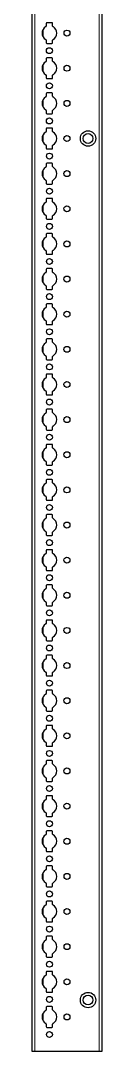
# Model space of a CAD drawing. Header units: millimetres. Extents: x -199 to 2553, y -1747 to 1507.
# Drawn here: x 2504 to 2553, y -852 to -118 of the extents above; entities that cross this region are included whole.
import ezdxf

# ---------------------------------------------------------------- set-up
doc = ezdxf.new("R2010")
doc.units = ezdxf.units.MM

msp = doc.modelspace()

# ---------------------------------------------------------------- linework, layer by layer
at = {"color": 7, "linetype": 'Continuous', "lineweight": 25}
for p, q in [((2503.61, -851.79), (2503.61, 447.21)), ((2553.31, 447.21), (2553.31, -851.79)), ((2513.66, -120.39), (2513.66, -122.27)), ((2517.76, -119.89), (2514.16, -119.89)), ((2518.26, -122.27), (2518.26, -120.39)), ((2513.66, -132.32), (2513.66, -134.19)), ((2514.16, -134.69), (2517.76, -134.69)), ((2518.26, -134.19), (2518.26, -132.32)), ((2513.66, -145.39), (2513.66, -147.27)), ((2517.76, -144.89), (2514.16, -144.89)), ((2518.26, -147.27), (2518.26, -145.39)), ((2513.66, -157.32), (2513.66, -159.19)), ((2514.16, -159.69), (2517.76, -159.69)), ((2518.26, -159.19), (2518.26, -157.32)), ((2513.66, -170.39), (2513.66, -172.27)), ((2517.76, -169.89), (2514.16, -169.89)), ((2518.26, -172.27), (2518.26, -170.39)), ((2513.66, -182.32), (2513.66, -184.19)), ((2518.26, -184.19), (2518.26, -182.32)), ((2514.16, -184.69), (2517.76, -184.69)), ((2513.66, -195.39), (2513.66, -197.27)), ((2517.76, -194.89), (2514.16, -194.89)), ((2518.26, -197.27), (2518.26, -195.39)), ((2513.66, -207.32), (2513.66, -209.19)), ((2514.16, -209.69), (2517.76, -209.69)), ((2518.26, -209.19), (2518.26, -207.32)), ((2517.76, -219.89), (2514.16, -219.89)), ((2513.66, -220.39), (2513.66, -222.27)), ((2518.26, -222.27), (2518.26, -220.39)), ((2513.66, -232.32), (2513.66, -234.19)), ((2518.26, -234.19), (2518.26, -232.32)), ((2514.16, -234.69), (2517.76, -234.69)), ((2513.66, -245.39), (2513.66, -247.27)), ((2517.76, -244.89), (2514.16, -244.89)), ((2518.26, -247.27), (2518.26, -245.39)), ((2513.66, -257.32), (2513.66, -259.19)), ((2514.16, -259.69), (2517.76, -259.69)), ((2518.26, -259.19), (2518.26, -257.32)), ((2513.66, -270.39), (2513.66, -272.27)), ((2517.76, -269.89), (2514.16, -269.89)), ((2518.26, -272.27), (2518.26, -270.39)), ((2513.66, -282.32), (2513.66, -284.19)), ((2514.16, -284.69), (2517.76, -284.69)), ((2518.26, -284.19), (2518.26, -282.32)), ((2513.66, -295.39), (2513.66, -297.27)), ((2517.76, -294.89), (2514.16, -294.89)), ((2518.26, -297.27), (2518.26, -295.39)), ((2513.66, -307.32), (2513.66, -309.19)), ((2518.26, -309.19), (2518.26, -307.32)), ((2514.16, -309.69), (2517.76, -309.69)), ((2513.66, -320.39), (2513.66, -322.27)), ((2517.76, -319.89), (2514.16, -319.89)), ((2518.26, -322.27), (2518.26, -320.39)), ((2513.66, -332.32), (2513.66, -334.19)), ((2514.16, -334.69), (2517.76, -334.69)), ((2518.26, -334.19), (2518.26, -332.32)), ((2513.66, -345.39), (2513.66, -347.27)), ((2517.76, -344.89), (2514.16, -344.89)), ((2518.26, -347.27), (2518.26, -345.39)), ((2513.66, -357.32), (2513.66, -359.19)), ((2518.26, -359.19), (2518.26, -357.32)), ((2514.16, -359.69), (2517.76, -359.69)), ((2513.66, -370.39), (2513.66, -372.27)), ((2517.76, -369.89), (2514.16, -369.89)), ((2518.26, -372.27), (2518.26, -370.39)), ((2513.66, -382.32), (2513.66, -384.19)), ((2514.16, -384.69), (2517.76, -384.69)), ((2518.26, -384.19), (2518.26, -382.32)), ((2513.66, -395.39), (2513.66, -397.27)), ((2517.76, -394.89), (2514.16, -394.89)), ((2518.26, -397.27), (2518.26, -395.39)), ((2513.66, -407.32), (2513.66, -409.19)), ((2514.16, -409.69), (2517.76, -409.69)), ((2518.26, -409.19), (2518.26, -407.32)), ((2513.66, -420.39), (2513.66, -422.27)), ((2517.76, -419.89), (2514.16, -419.89)), ((2518.26, -422.27), (2518.26, -420.39)), ((2513.66, -432.32), (2513.66, -434.19)), ((2518.26, -434.19), (2518.26, -432.32)), ((2514.16, -434.69), (2517.76, -434.69)), ((2513.66, -445.39), (2513.66, -447.27)), ((2517.76, -444.89), (2514.16, -444.89)), ((2518.26, -447.27), (2518.26, -445.39)), ((2513.66, -457.32), (2513.66, -459.19)), ((2514.16, -459.69), (2517.76, -459.69)), ((2518.26, -459.19), (2518.26, -457.32)), ((2513.66, -470.39), (2513.66, -472.27)), ((2517.76, -469.89), (2514.16, -469.89)), ((2518.26, -472.27), (2518.26, -470.39)), ((2513.66, -482.32), (2513.66, -484.19)), ((2518.26, -484.19), (2518.26, -482.32)), ((2514.16, -484.69), (2517.76, -484.69)), ((2513.66, -495.39), (2513.66, -497.27)), ((2517.76, -494.89), (2514.16, -494.89)), ((2518.26, -497.27), (2518.26, -495.39)), ((2513.66, -507.32), (2513.66, -509.19)), ((2514.16, -509.69), (2517.76, -509.69)), ((2518.26, -509.19), (2518.26, -507.32)), ((2513.66, -520.39), (2513.66, -522.27)), ((2517.76, -519.89), (2514.16, -519.89)), ((2518.26, -522.27), (2518.26, -520.39)), ((2513.66, -532.32), (2513.66, -534.19)), ((2514.16, -534.69), (2517.76, -534.69)), ((2518.26, -534.19), (2518.26, -532.32)), ((2513.66, -545.39), (2513.66, -547.27)), ((2517.76, -544.89), (2514.16, -544.89)), ((2518.26, -547.27), (2518.26, -545.39)), ((2513.66, -557.32), (2513.66, -559.19)), ((2518.26, -559.19), (2518.26, -557.32)), ((2514.16, -559.69), (2517.76, -559.69)), ((2513.66, -570.39), (2513.66, -572.27)), ((2517.76, -569.89), (2514.16, -569.89)), ((2518.26, -572.27), (2518.26, -570.39)), ((2513.66, -582.32), (2513.66, -584.19)), ((2514.16, -584.69), (2517.76, -584.69)), ((2518.26, -584.19), (2518.26, -582.32)), ((2513.66, -595.39), (2513.66, -597.27)), ((2517.76, -594.89), (2514.16, -594.89)), ((2518.26, -597.27), (2518.26, -595.39)), ((2513.66, -607.32), (2513.66, -609.19)), ((2518.26, -609.19), (2518.26, -607.32)), ((2514.16, -609.69), (2517.76, -609.69)), ((2513.66, -620.39), (2513.66, -622.27)), ((2517.76, -619.89), (2514.16, -619.89)), ((2518.26, -622.27), (2518.26, -620.39)), ((2513.66, -632.32), (2513.66, -634.19)), ((2514.16, -634.69), (2517.76, -634.69)), ((2518.26, -634.19), (2518.26, -632.32)), ((2517.76, -644.89), (2514.16, -644.89)), ((2513.66, -645.39), (2513.66, -647.27)), ((2518.26, -647.27), (2518.26, -645.39)), ((2513.66, -657.32), (2513.66, -659.19)), ((2514.16, -659.69), (2517.76, -659.69)), ((2518.26, -659.19), (2518.26, -657.32)), ((2513.66, -670.39), (2513.66, -672.27)), ((2517.76, -669.89), (2514.16, -669.89)), ((2518.26, -672.27), (2518.26, -670.39)), ((2513.66, -682.32), (2513.66, -684.19)), ((2514.16, -684.69), (2517.76, -684.69)), ((2518.26, -684.19), (2518.26, -682.32)), ((2513.66, -695.39), (2513.66, -697.27)), ((2517.76, -694.89), (2514.16, -694.89)), ((2518.26, -697.27), (2518.26, -695.39)), ((2513.66, -707.32), (2513.66, -709.19)), ((2514.16, -709.69), (2517.76, -709.69)), ((2518.26, -709.19), (2518.26, -707.32)), ((2513.66, -720.39), (2513.66, -722.27)), ((2517.76, -719.89), (2514.16, -719.89)), ((2518.26, -722.27), (2518.26, -720.39)), ((2513.66, -732.32), (2513.66, -734.19)), ((2518.26, -734.19), (2518.26, -732.32)), ((2514.16, -734.69), (2517.76, -734.69)), ((2513.66, -745.39), (2513.66, -747.27)), ((2517.76, -744.89), (2514.16, -744.89)), ((2518.26, -747.27), (2518.26, -745.39)), ((2513.66, -757.32), (2513.66, -759.19)), ((2514.16, -759.69), (2517.76, -759.69)), ((2518.26, -759.19), (2518.26, -757.32)), ((2517.76, -769.89), (2514.16, -769.89)), ((2513.66, -770.39), (2513.66, -772.27)), ((2518.26, -772.27), (2518.26, -770.39)), ((2513.66, -782.32), (2513.66, -784.19)), ((2514.16, -784.69), (2517.76, -784.69)), ((2518.26, -784.19), (2518.26, -782.32)), ((2513.66, -795.39), (2513.66, -797.27)), ((2517.76, -794.89), (2514.16, -794.89)), ((2518.26, -797.27), (2518.26, -795.39)), ((2513.66, -807.32), (2513.66, -809.19)), ((2514.16, -809.69), (2517.76, -809.69)), ((2518.26, -809.19), (2518.26, -807.32)), ((2513.66, -820.39), (2513.66, -822.27)), ((2517.76, -819.89), (2514.16, -819.89)), ((2518.26, -822.27), (2518.26, -820.39)), ((2513.66, -832.32), (2513.66, -834.19)), ((2514.16, -834.69), (2517.76, -834.69)), ((2518.26, -834.19), (2518.26, -832.32)), ((2505.61, -851.79), (2503.61, -851.79)), ((2551.31, -851.79), (2505.61, -851.79)), ((2553.31, -851.79), (2551.31, -851.79))]:
    msp.add_line(p, q, dxfattribs=at)
at = {"color": 8, "linetype": 'Continuous', "lineweight": 18}
for p, q in [((2505.61, 447.21), (2505.61, -851.79)), ((2551.31, -851.79), (2551.31, 447.21)), ((2511.46, -124.59), (2511.46, -130)), ((2511.46, -149.59), (2511.46, -155)), ((2511.46, -174.59), (2511.46, -180)), ((2511.46, -199.59), (2511.46, -205)), ((2511.46, -224.59), (2511.46, -230)), ((2511.46, -249.59), (2511.46, -255)), ((2511.46, -274.59), (2511.46, -280)), ((2511.46, -299.59), (2511.46, -305)), ((2511.46, -324.59), (2511.46, -330)), ((2511.46, -349.59), (2511.46, -355)), ((2511.46, -374.59), (2511.46, -380)), ((2511.46, -399.59), (2511.46, -405)), ((2511.46, -424.59), (2511.46, -430)), ((2511.46, -449.59), (2511.46, -455)), ((2511.46, -474.59), (2511.46, -480)), ((2511.46, -499.59), (2511.46, -505)), ((2511.46, -524.59), (2511.46, -530)), ((2511.46, -549.59), (2511.46, -555)), ((2511.46, -574.59), (2511.46, -580)), ((2511.46, -599.59), (2511.46, -605)), ((2511.46, -624.59), (2511.46, -630)), ((2511.46, -649.59), (2511.46, -655)), ((2511.46, -674.59), (2511.46, -680)), ((2511.46, -699.59), (2511.46, -705)), ((2511.46, -724.59), (2511.46, -730)), ((2511.46, -749.59), (2511.46, -755)), ((2511.46, -774.59), (2511.46, -780)), ((2511.46, -799.59), (2511.46, -805)), ((2511.46, -824.59), (2511.46, -830))]:
    msp.add_line(p, q, dxfattribs=at)
at = {"color": 7, "linetype": 'Continuous', "lineweight": 25}
for centre, radius in [((2528.46, -127.29), 2.12), ((2515.96, -139.79), 2.13), ((2528.46, -152.29), 2.12), ((2515.96, -164.79), 2.13), ((2528.46, -177.29), 2.12), ((2515.96, -189.79), 2.13), ((2543.46, -202.29), 5.5), ((2528.46, -202.29), 2.13), ((2543.46, -202.29), 3.5), ((2515.96, -214.79), 2.12), ((2528.46, -227.29), 2.13), ((2515.96, -239.79), 2.12), ((2528.46, -252.29), 2.13), ((2515.96, -264.79), 2.12), ((2528.46, -277.29), 2.13), ((2515.96, -289.79), 2.12), ((2528.46, -302.29), 2.13), ((2515.96, -314.79), 2.12), ((2528.46, -327.29), 2.13), ((2515.96, -339.79), 2.12), ((2528.46, -352.29), 2.13), ((2515.96, -364.79), 2.12), ((2528.46, -377.29), 2.13), ((2515.96, -389.79), 2.12), ((2528.46, -402.29), 2.13), ((2515.96, -414.79), 2.12), ((2528.46, -427.29), 2.13), ((2515.96, -439.79), 2.12), ((2528.46, -452.29), 2.13), ((2515.96, -464.79), 2.12), ((2528.46, -477.29), 2.13), ((2515.96, -489.79), 2.12), ((2528.46, -502.29), 2.13), ((2515.96, -514.79), 2.12), ((2528.46, -527.29), 2.13), ((2515.96, -539.79), 2.12), ((2528.46, -552.29), 2.13), ((2515.96, -564.79), 2.12), ((2528.46, -577.29), 2.13), ((2515.96, -589.79), 2.12), ((2528.46, -602.29), 2.13), ((2515.96, -614.79), 2.12), ((2528.46, -627.29), 2.13), ((2515.96, -639.79), 2.12), ((2528.46, -652.29), 2.13), ((2515.96, -664.79), 2.12), ((2528.46, -677.29), 2.13), ((2515.96, -689.79), 2.12), ((2528.46, -702.29), 2.13), ((2515.96, -714.79), 2.12), ((2528.46, -727.29), 2.12), ((2515.96, -739.79), 2.12), ((2528.46, -752.29), 2.12), ((2515.96, -764.79), 2.12), ((2528.46, -777.29), 2.12), ((2515.96, -789.79), 2.12), ((2528.46, -802.29), 2.12), ((2515.96, -814.79), 2.12), ((2543.46, -815.29), 5.5), ((2543.46, -815.29), 3.5), ((2528.46, -827.29), 2.12), ((2515.96, -839.79), 2.12)]:
    msp.add_circle(centre, radius, dxfattribs=at)
for centre, radius, start, end in [((2515.96, -127.29), 5.25, 119.14074, 240.85926), ((2513.16, -122.27), 0.5, 299.14074, 0), ((2514.16, -120.39), 0.5, 90, 180), ((2517.76, -120.39), 0.5, 0, 90), ((2518.76, -122.27), 0.5, 180, 240.85926), ((2515.96, -127.29), 5.25, 299.14074, 60.85926), ((2513.16, -132.32), 0.5, 0, 60.85926), ((2518.76, -132.32), 0.5, 119.14074, 180), ((2514.16, -134.19), 0.5, 180, 270), ((2517.76, -134.19), 0.5, 270, 0), ((2514.16, -145.39), 0.5, 90, 180), ((2517.76, -145.39), 0.5, 0, 90), ((2515.96, -152.29), 5.25, 119.14074, 240.85926), ((2513.16, -147.27), 0.5, 299.14074, 0), ((2518.76, -147.27), 0.5, 180, 240.85926), ((2515.96, -152.29), 5.25, 299.14074, 60.85926), ((2513.16, -157.32), 0.5, 0, 60.85926), ((2514.16, -159.19), 0.5, 180, 270), ((2517.76, -159.19), 0.5, 270, 0), ((2518.76, -157.32), 0.5, 119.14074, 180), ((2515.96, -177.29), 5.25, 119.14074, 240.85926), ((2513.16, -172.27), 0.5, 299.14074, 0), ((2514.16, -170.39), 0.5, 90, 180), ((2517.76, -170.39), 0.5, 0, 90), ((2518.76, -172.27), 0.5, 180, 240.85926), ((2515.96, -177.29), 5.25, 299.14074, 60.85926), ((2513.16, -182.32), 0.5, 0, 60.85926), ((2518.76, -182.32), 0.5, 119.14074, 180), ((2514.16, -184.19), 0.5, 180, 270), ((2517.76, -184.19), 0.5, 270, 0), ((2515.96, -202.29), 5.25, 119.14074, 240.85926), ((2513.16, -197.27), 0.5, 299.14074, 0), ((2514.16, -195.39), 0.5, 90, 180), ((2517.76, -195.39), 0.5, 0, 90), ((2518.76, -197.27), 0.5, 180, 240.85926), ((2515.96, -202.29), 5.25, 299.14074, 60.85926), ((2513.16, -207.32), 0.5, 0, 60.85926), ((2514.16, -209.19), 0.5, 180, 270), ((2517.76, -209.19), 0.5, 270, 0), ((2518.76, -207.32), 0.5, 119.14074, 180), ((2514.16, -220.39), 0.5, 90, 180), ((2517.76, -220.39), 0.5, 0, 90), ((2515.96, -227.29), 5.25, 119.14074, 240.85926), ((2513.16, -222.27), 0.5, 299.14074, 0), ((2518.76, -222.27), 0.5, 180, 240.85926), ((2515.96, -227.29), 5.25, 299.14074, 60.85926), ((2513.16, -232.32), 0.5, 0, 60.85926), ((2514.16, -234.19), 0.5, 180, 270), ((2517.76, -234.19), 0.5, 270, 0), ((2518.76, -232.32), 0.5, 119.14074, 180), ((2515.96, -252.29), 5.25, 119.14074, 240.85926), ((2513.16, -247.27), 0.5, 299.14074, 0), ((2514.16, -245.39), 0.5, 90, 180), ((2517.76, -245.39), 0.5, 0, 90), ((2518.76, -247.27), 0.5, 180, 240.85926), ((2515.96, -252.29), 5.25, 299.14074, 60.85926), ((2513.16, -257.32), 0.5, 0, 60.85926), ((2514.16, -259.19), 0.5, 180, 270), ((2517.76, -259.19), 0.5, 270, 0), ((2518.76, -257.32), 0.5, 119.14074, 180), ((2514.16, -270.39), 0.5, 90, 180), ((2517.76, -270.39), 0.5, 0, 90), ((2515.96, -277.29), 5.25, 119.14074, 240.85926), ((2513.16, -272.27), 0.5, 299.14074, 0), ((2518.76, -272.27), 0.5, 180, 240.85926), ((2515.96, -277.29), 5.25, 299.14074, 60.85926), ((2513.16, -282.32), 0.5, 0, 60.85926), ((2514.16, -284.19), 0.5, 180, 270), ((2517.76, -284.19), 0.5, 270, 0), ((2518.76, -282.32), 0.5, 119.14074, 180), ((2515.96, -302.29), 5.25, 119.14074, 240.85926), ((2513.16, -297.27), 0.5, 299.14074, 0), ((2514.16, -295.39), 0.5, 90, 180), ((2517.76, -295.39), 0.5, 0, 90), ((2518.76, -297.27), 0.5, 180, 240.85926), ((2515.96, -302.29), 5.25, 299.14074, 60.85926), ((2513.16, -307.32), 0.5, 0, 60.85926), ((2518.76, -307.32), 0.5, 119.14074, 180), ((2514.16, -309.19), 0.5, 180, 270), ((2517.76, -309.19), 0.5, 270, 0), ((2513.16, -322.27), 0.5, 299.14074, 0), ((2514.16, -320.39), 0.5, 90, 180), ((2517.76, -320.39), 0.5, 0, 90), ((2518.76, -322.27), 0.5, 180, 240.85926), ((2515.96, -327.29), 5.25, 119.14074, 240.85926), ((2515.96, -327.29), 5.25, 299.14074, 60.85926), ((2513.16, -332.32), 0.5, 0, 60.85926), ((2514.16, -334.19), 0.5, 180, 270), ((2517.76, -334.19), 0.5, 270, 0), ((2518.76, -332.32), 0.5, 119.14074, 180), ((2515.96, -352.29), 5.25, 119.14074, 240.85926), ((2513.16, -347.27), 0.5, 299.14074, 0), ((2514.16, -345.39), 0.5, 90, 180), ((2517.76, -345.39), 0.5, 0, 90), ((2518.76, -347.27), 0.5, 180, 240.85926), ((2515.96, -352.29), 5.25, 299.14074, 60.85926), ((2513.16, -357.32), 0.5, 0, 60.85926), ((2514.16, -359.19), 0.5, 180, 270), ((2517.76, -359.19), 0.5, 270, 0), ((2518.76, -357.32), 0.5, 119.14074, 180), ((2515.96, -377.29), 5.25, 119.14074, 240.85926), ((2513.16, -372.27), 0.5, 299.14074, 0), ((2514.16, -370.39), 0.5, 90, 180), ((2517.76, -370.39), 0.5, 0, 90), ((2518.76, -372.27), 0.5, 180, 240.85926), ((2515.96, -377.29), 5.25, 299.14074, 60.85926), ((2513.16, -382.32), 0.5, 0, 60.85926), ((2514.16, -384.19), 0.5, 180, 270), ((2517.76, -384.19), 0.5, 270, 0), ((2518.76, -382.32), 0.5, 119.14074, 180), ((2514.16, -395.39), 0.5, 90, 180), ((2517.76, -395.39), 0.5, 0, 90), ((2515.96, -402.29), 5.25, 119.14074, 240.85926), ((2513.16, -397.27), 0.5, 299.14074, 0), ((2518.76, -397.27), 0.5, 180, 240.85926), ((2515.96, -402.29), 5.25, 299.14074, 60.85926), ((2513.16, -407.32), 0.5, 0, 60.85926), ((2514.16, -409.19), 0.5, 180, 270), ((2517.76, -409.19), 0.5, 270, 0), ((2518.76, -407.32), 0.5, 119.14074, 180), ((2515.96, -427.29), 5.25, 119.14074, 240.85926), ((2513.16, -422.27), 0.5, 299.14074, 0), ((2514.16, -420.39), 0.5, 90, 180), ((2517.76, -420.39), 0.5, 0, 90), ((2518.76, -422.27), 0.5, 180, 240.85926), ((2515.96, -427.29), 5.25, 299.14074, 60.85926), ((2513.16, -432.32), 0.5, 0, 60.85926), ((2518.76, -432.32), 0.5, 119.14074, 180), ((2514.16, -434.19), 0.5, 180, 270), ((2517.76, -434.19), 0.5, 270, 0), ((2513.16, -447.27), 0.5, 299.14074, 0), ((2514.16, -445.39), 0.5, 90, 180), ((2517.76, -445.39), 0.5, 0, 90), ((2518.76, -447.27), 0.5, 180, 240.85926), ((2515.96, -452.29), 5.25, 119.14074, 240.85926), ((2515.96, -452.29), 5.25, 299.14074, 60.85926), ((2513.16, -457.32), 0.5, 0, 60.85926), ((2514.16, -459.19), 0.5, 180, 270), ((2517.76, -459.19), 0.5, 270, 0), ((2518.76, -457.32), 0.5, 119.14074, 180), ((2515.96, -477.29), 5.25, 119.14074, 240.85926), ((2513.16, -472.27), 0.5, 299.14074, 0), ((2514.16, -470.39), 0.5, 90, 180), ((2517.76, -470.39), 0.5, 0, 90), ((2518.76, -472.27), 0.5, 180, 240.85926), ((2515.96, -477.29), 5.25, 299.14074, 60.85926), ((2513.16, -482.32), 0.5, 0, 60.85926), ((2518.76, -482.32), 0.5, 119.14074, 180), ((2514.16, -484.19), 0.5, 180, 270), ((2517.76, -484.19), 0.5, 270, 0), ((2515.96, -502.29), 5.25, 119.14074, 240.85926), ((2513.16, -497.27), 0.5, 299.14074, 0), ((2514.16, -495.39), 0.5, 90, 180), ((2517.76, -495.39), 0.5, 0, 90), ((2518.76, -497.27), 0.5, 180, 240.85926), ((2515.96, -502.29), 5.25, 299.14074, 60.85926), ((2513.16, -507.32), 0.5, 0, 60.85926), ((2514.16, -509.19), 0.5, 180, 270), ((2517.76, -509.19), 0.5, 270, 0), ((2518.76, -507.32), 0.5, 119.14074, 180), ((2514.16, -520.39), 0.5, 90, 180), ((2517.76, -520.39), 0.5, 0, 90), ((2515.96, -527.29), 5.25, 119.14074, 240.85926), ((2513.16, -522.27), 0.5, 299.14074, 0), ((2518.76, -522.27), 0.5, 180, 240.85926), ((2515.96, -527.29), 5.25, 299.14074, 60.85926), ((2513.16, -532.32), 0.5, 0, 60.85926), ((2514.16, -534.19), 0.5, 180, 270), ((2517.76, -534.19), 0.5, 270, 0), ((2518.76, -532.32), 0.5, 119.14074, 180), ((2515.96, -552.29), 5.25, 119.14074, 240.85926), ((2513.16, -547.27), 0.5, 299.14074, 0), ((2514.16, -545.39), 0.5, 90, 180), ((2517.76, -545.39), 0.5, 0, 90), ((2518.76, -547.27), 0.5, 180, 240.85926), ((2515.96, -552.29), 5.25, 299.14074, 60.85926), ((2513.16, -557.32), 0.5, 0, 60.85926), ((2518.76, -557.32), 0.5, 119.14074, 180), ((2514.16, -559.19), 0.5, 180, 270), ((2517.76, -559.19), 0.5, 270, 0), ((2514.16, -570.39), 0.5, 90, 180), ((2517.76, -570.39), 0.5, 0, 90), ((2515.96, -577.29), 5.25, 119.14074, 240.85926), ((2513.16, -572.27), 0.5, 299.14074, 0), ((2518.76, -572.27), 0.5, 180, 240.85926), ((2515.96, -577.29), 5.25, 299.14074, 60.85926), ((2513.16, -582.32), 0.5, 0, 60.85926), ((2514.16, -584.19), 0.5, 180, 270), ((2517.76, -584.19), 0.5, 270, 0), ((2518.76, -582.32), 0.5, 119.14074, 180), ((2515.96, -602.29), 5.25, 119.14074, 240.85926), ((2513.16, -597.27), 0.5, 299.14074, 0), ((2514.16, -595.39), 0.5, 90, 180), ((2517.76, -595.39), 0.5, 0, 90), ((2518.76, -597.27), 0.5, 180, 240.85926), ((2515.96, -602.29), 5.25, 299.14074, 60.85926), ((2513.16, -607.32), 0.5, 0, 60.85926), ((2518.76, -607.32), 0.5, 119.14074, 180), ((2514.16, -609.19), 0.5, 180, 270), ((2517.76, -609.19), 0.5, 270, 0), ((2515.96, -627.29), 5.25, 119.14074, 240.85926), ((2513.16, -622.27), 0.5, 299.14074, 0), ((2514.16, -620.39), 0.5, 90, 180), ((2517.76, -620.39), 0.5, 0, 90), ((2518.76, -622.27), 0.5, 180, 240.85926), ((2515.96, -627.29), 5.25, 299.14074, 60.85926), ((2513.16, -632.32), 0.5, 0, 60.85926), ((2514.16, -634.19), 0.5, 180, 270), ((2517.76, -634.19), 0.5, 270, 0), ((2518.76, -632.32), 0.5, 119.14074, 180), ((2514.16, -645.39), 0.5, 90, 180), ((2517.76, -645.39), 0.5, 0, 90), ((2515.96, -652.29), 5.25, 119.14074, 240.85926), ((2513.16, -647.27), 0.5, 299.14074, 0), ((2518.76, -647.27), 0.5, 180, 240.85926), ((2515.96, -652.29), 5.25, 299.14074, 60.85926), ((2513.16, -657.32), 0.5, 0, 60.85926), ((2514.16, -659.19), 0.5, 180, 270), ((2517.76, -659.19), 0.5, 270, 0), ((2518.76, -657.32), 0.5, 119.14074, 180), ((2515.96, -677.29), 5.25, 119.14074, 240.85926), ((2513.16, -672.27), 0.5, 299.14074, 0), ((2514.16, -670.39), 0.5, 90, 180), ((2517.76, -670.39), 0.5, 0, 90), ((2518.76, -672.27), 0.5, 180, 240.85926), ((2515.96, -677.29), 5.25, 299.14074, 60.85926), ((2513.16, -682.32), 0.5, 0, 60.85926), ((2518.76, -682.32), 0.5, 119.14074, 180), ((2514.16, -684.19), 0.5, 180, 270), ((2517.76, -684.19), 0.5, 270, 0), ((2514.16, -695.39), 0.5, 90, 180), ((2517.76, -695.39), 0.5, 0, 90), ((2515.96, -702.29), 5.25, 119.14074, 240.85926), ((2513.16, -697.27), 0.5, 299.14074, 0), ((2518.76, -697.27), 0.5, 180, 240.85926), ((2515.96, -702.29), 5.25, 299.14074, 60.85926), ((2513.16, -707.32), 0.5, 0, 60.85926), ((2514.16, -709.19), 0.5, 180, 270), ((2517.76, -709.19), 0.5, 270, 0), ((2518.76, -707.32), 0.5, 119.14074, 180), ((2515.96, -727.29), 5.25, 119.14074, 240.85926), ((2513.16, -722.27), 0.5, 299.14074, 0), ((2514.16, -720.39), 0.5, 90, 180), ((2517.76, -720.39), 0.5, 0, 90), ((2518.76, -722.27), 0.5, 180, 240.85926), ((2515.96, -727.29), 5.25, 299.14074, 60.85926), ((2513.16, -732.32), 0.5, 0, 60.85926), ((2518.76, -732.32), 0.5, 119.14074, 180), ((2514.16, -734.19), 0.5, 180, 270), ((2517.76, -734.19), 0.5, 270, 0), ((2515.96, -752.29), 5.25, 119.14074, 240.85926), ((2513.16, -747.27), 0.5, 299.14074, 0), ((2514.16, -745.39), 0.5, 90, 180), ((2517.76, -745.39), 0.5, 0, 90), ((2518.76, -747.27), 0.5, 180, 240.85926), ((2515.96, -752.29), 5.25, 299.14074, 60.85926), ((2513.16, -757.32), 0.5, 0, 60.85926), ((2514.16, -759.19), 0.5, 180, 270), ((2517.76, -759.19), 0.5, 270, 0), ((2518.76, -757.32), 0.5, 119.14074, 180), ((2514.16, -770.39), 0.5, 90, 180), ((2517.76, -770.39), 0.5, 0, 90), ((2515.96, -777.29), 5.25, 119.14074, 240.85926), ((2513.16, -772.27), 0.5, 299.14074, 0), ((2518.76, -772.27), 0.5, 180, 240.85926), ((2515.96, -777.29), 5.25, 299.14074, 60.85926), ((2513.16, -782.32), 0.5, 0, 60.85926), ((2514.16, -784.19), 0.5, 180, 270), ((2517.76, -784.19), 0.5, 270, 0), ((2518.76, -782.32), 0.5, 119.14074, 180), ((2515.96, -802.29), 5.25, 119.14074, 240.85926), ((2513.16, -797.27), 0.5, 299.14074, 0), ((2514.16, -795.39), 0.5, 90, 180), ((2517.76, -795.39), 0.5, 0, 90), ((2518.76, -797.27), 0.5, 180, 240.85926), ((2515.96, -802.29), 5.25, 299.14074, 60.85926), ((2513.16, -807.32), 0.5, 0, 60.85926), ((2514.16, -809.19), 0.5, 180, 270), ((2517.76, -809.19), 0.5, 270, 0), ((2518.76, -807.32), 0.5, 119.14074, 180), ((2514.16, -820.39), 0.5, 90, 180), ((2517.76, -820.39), 0.5, 0, 90), ((2515.96, -827.29), 5.25, 119.14074, 240.85926), ((2513.16, -822.27), 0.5, 299.14074, 0), ((2518.76, -822.27), 0.5, 180, 240.85926), ((2515.96, -827.29), 5.25, 299.14074, 60.85926), ((2513.16, -832.32), 0.5, 0, 60.85926), ((2514.16, -834.19), 0.5, 180, 270), ((2517.76, -834.19), 0.5, 270, 0), ((2518.76, -832.32), 0.5, 119.14074, 180)]:
    msp.add_arc(centre, radius, start, end, dxfattribs=at)

doc.saveas('drawing.dxf')
